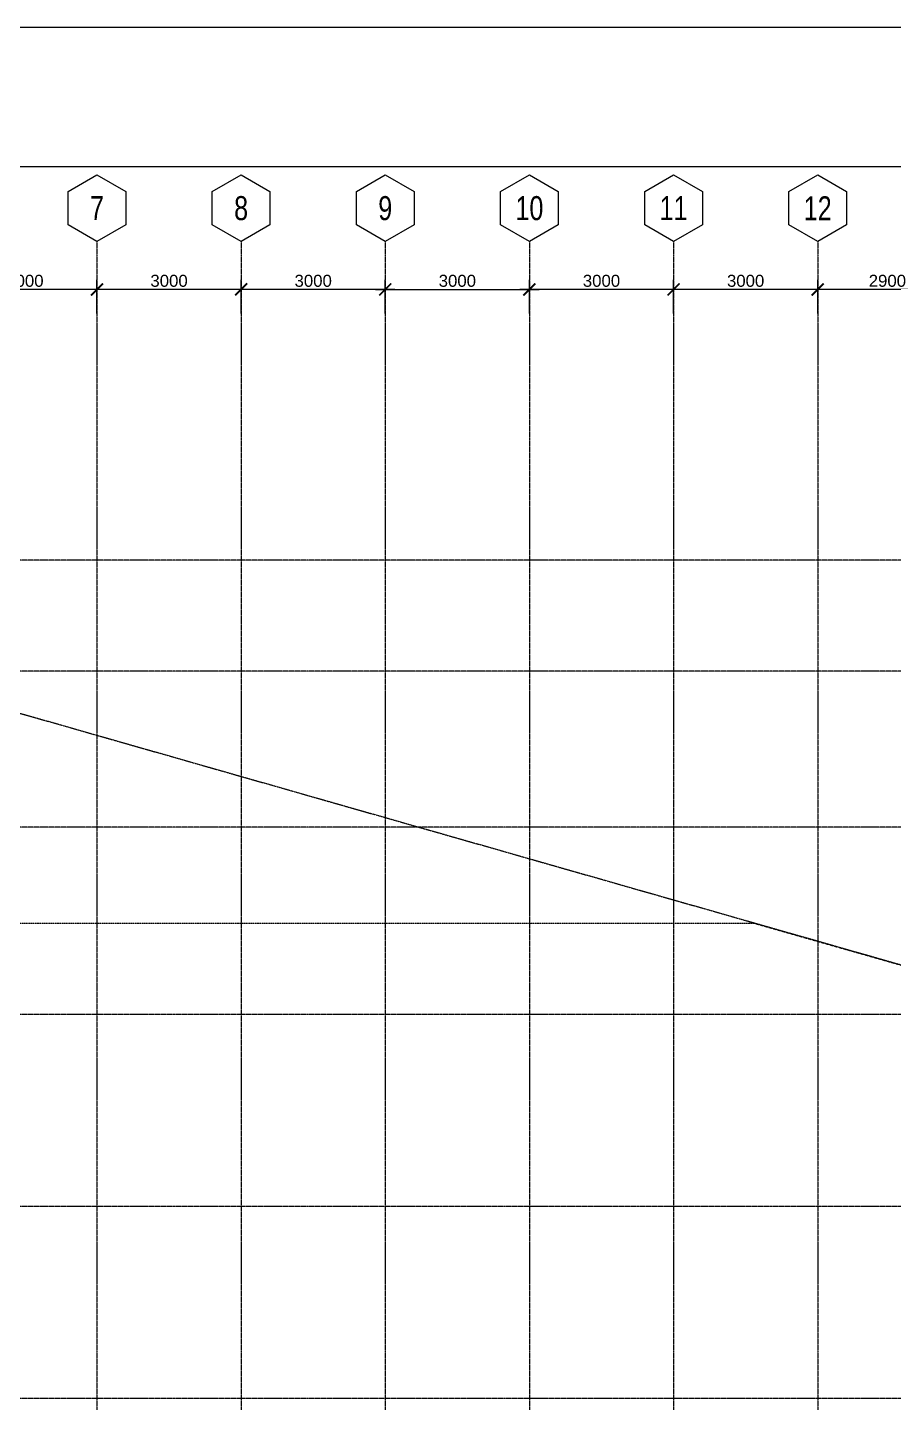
# Model space of a CAD drawing. Header units: inches. Extents: x -189245 to 740841, y -215444 to 469401.
# Drawn here: x -26388 to -8365, y -107064 to -78428 of the extents above; entities that cross this region are included whole.
import ezdxf
from ezdxf.enums import TextEntityAlignment as Align

# ---------------------------------------------------------------- set-up
doc = ezdxf.new("R2010")
doc.units = ezdxf.units.IN
doc.header["$LTSCALE"] = 10
doc.header["$MEASUREMENT"] = 0
doc.linetypes.add('GRID NORMAL$0$GRID BASEMENT$0$GRID GROUND$0$GRID$0$$0$PHANTOM', pattern=[2.5, 1.25, -0.25, 0.25, -0.25, 0.25, -0.25])
doc.linetypes.add('HIDDEN', pattern=[0.375, 0.25, -0.125])
for name, color, linetype in [('3', 252, 'Continuous'), ('a-dim', 8, 'Continuous'), ('A-GRID', 8, 'Continuous'), ('COLUMN', 6, 'Continuous'), ('GRID BASEMENT$0$A-PROPERTY LINE', 1, 'Continuous')]:
    doc.layers.add(name, color=color, linetype=linetype)
doc.layers.add('DEFPOINT', color=7, linetype='Continuous', plot=False)
doc.styles.add('GRID NORMAL$0$GRID BASEMENT$0$GRID GROUND$0$GRID$0$Standard', font='ARIAL.TTF')
doc.dimstyles.new('GRID NORMAL$0$GRID BASEMENT$0$GRID GROUND$0$GRID$0$Standard', dxfattribs={"dimtxt": 250, "dimasz": 0.18, "dimexe": 0.18, "dimexo": 0.0625, "dimgap": 50, "dimtad": 1, "dimdec": 0, "dimzin": 0, "dimdsep": 46, "dimtxsty": 'GRID NORMAL$0$GRID BASEMENT$0$GRID GROUND$0$GRID$0$Standard', "dimcen": 0.09, "dimadec": 0, "dimazin": 0, "dimtfac": 1, "dimtdec": 0, "dimtofl": 0, "dimtmove": 0, "dimatfit": 3, "dimfxl": 1, "dimtolj": 1, "dimtzin": 0, "dimarcsym": 0})

# ---------------------------------------------------------------- blocks, each defined once
blk = doc.blocks.new('GRID NORMAL$0$GRID BASEMENT$0$GRID GROUND$0$GRID$0$$0$GRID-V')
at = {"color": 3}
blk.add_lwpolyline([(6, 10.39), (0, 13.86), (-6, 10.39), (-6, 3.46), (0, 0), (6, 3.46)], close=True, dxfattribs=at)
at = {"color": 6, "style": 'GRID NORMAL$0$GRID BASEMENT$0$GRID GROUND$0$GRID$0$Standard', "width": 0.75}
blk.add_attdef('V', text='', height=5, dxfattribs=at).set_placement((0, 6.93), align=Align.MIDDLE)
blk = doc.blocks.new('GRID NORMAL$0$GRID BASEMENT$0$GRID GROUND$0$GRID$0$_ARCHTICK')
at = {"color": 0, "linetype": 'ByBlock', "ltscale": 20, "const_width": 0.15}
blk.add_lwpolyline([(-0.5, -0.5), (0.5, 0.5)], dxfattribs=at)
blk = doc.blocks.new('*D270')
at = {"layer": 'a-dim', "color": 0, "lineweight": -2, "ltscale": 500}
for p, q in [((-6842, -83883), (-10142, -83883)), ((-9942, -84383), (-9942, -83683)), ((-7042, -84383), (-7042, -83683))]:
    blk.add_line(p, q, dxfattribs=at)
at = {"layer": 'Defpoints', "color": 0, "ltscale": 500}
for p in [(-9942, -83883), (-9942, -84383), (-7042, -84383)]:
    blk.add_point(p, dxfattribs=at)
at = {"layer": 'a-dim', "color": 0, "lineweight": -2, "ltscale": 500, "xscale": 250, "yscale": 250, "zscale": 250, "rotation": 180}
blk.add_blockref('GRID NORMAL$0$GRID BASEMENT$0$GRID GROUND$0$GRID$0$_ARCHTICK', (-9942, -83883), dxfattribs=at)
at = {"layer": 'a-dim', "color": 0, "lineweight": -2, "ltscale": 500, "xscale": 250, "yscale": 250, "zscale": 250}
blk.add_blockref('GRID NORMAL$0$GRID BASEMENT$0$GRID GROUND$0$GRID$0$_ARCHTICK', (-7042, -83883), dxfattribs=at)
at = {"layer": 'a-dim', "color": 3, "ltscale": 500, "insert": (-8492, -83705), "char_height": 250, "attachment_point": 5, "style": 'GRID NORMAL$0$GRID BASEMENT$0$GRID GROUND$0$GRID$0$Standard'}
blk.add_mtext('\\A1;2900', dxfattribs=at)
blk = doc.blocks.new('*D271')
at = {"layer": 'a-dim', "color": 0, "lineweight": -2, "ltscale": 500}
for p, q in [((-12742, -83883), (-16142, -83883)), ((-15942, -84383), (-15942, -83683)), ((-12942, -84383), (-12942, -83683))]:
    blk.add_line(p, q, dxfattribs=at)
at = {"layer": 'Defpoints', "color": 0, "ltscale": 500}
for p in [(-15942, -83883), (-15942, -84383), (-12942, -84383)]:
    blk.add_point(p, dxfattribs=at)
at = {"layer": 'a-dim', "color": 0, "lineweight": -2, "ltscale": 500, "xscale": 250, "yscale": 250, "zscale": 250, "rotation": 180}
blk.add_blockref('GRID NORMAL$0$GRID BASEMENT$0$GRID GROUND$0$GRID$0$_ARCHTICK', (-15942, -83883), dxfattribs=at)
at = {"layer": 'a-dim', "color": 0, "lineweight": -2, "ltscale": 500, "xscale": 250, "yscale": 250, "zscale": 250}
blk.add_blockref('GRID NORMAL$0$GRID BASEMENT$0$GRID GROUND$0$GRID$0$_ARCHTICK', (-12942, -83883), dxfattribs=at)
at = {"layer": 'a-dim', "color": 3, "ltscale": 500, "insert": (-14442, -83705), "char_height": 250, "attachment_point": 5, "style": 'GRID NORMAL$0$GRID BASEMENT$0$GRID GROUND$0$GRID$0$Standard'}
blk.add_mtext('\\A1;3000', dxfattribs=at)
blk = doc.blocks.new('*D272')
at = {"layer": 'a-dim', "color": 0, "lineweight": -2, "ltscale": 500}
for p, q in [((-24742, -83883), (-28142, -83883)), ((-27942, -84383), (-27942, -83683)), ((-24942, -84383), (-24942, -83683))]:
    blk.add_line(p, q, dxfattribs=at)
at = {"layer": 'Defpoints', "color": 0, "ltscale": 500}
for p in [(-27942, -83883), (-27942, -84383), (-24942, -84383)]:
    blk.add_point(p, dxfattribs=at)
at = {"layer": 'a-dim', "color": 0, "lineweight": -2, "ltscale": 500, "xscale": 250, "yscale": 250, "zscale": 250, "rotation": 180}
blk.add_blockref('GRID NORMAL$0$GRID BASEMENT$0$GRID GROUND$0$GRID$0$_ARCHTICK', (-27942, -83883), dxfattribs=at)
at = {"layer": 'a-dim', "color": 0, "lineweight": -2, "ltscale": 500, "xscale": 250, "yscale": 250, "zscale": 250}
blk.add_blockref('GRID NORMAL$0$GRID BASEMENT$0$GRID GROUND$0$GRID$0$_ARCHTICK', (-24942, -83883), dxfattribs=at)
at = {"layer": 'a-dim', "color": 3, "ltscale": 500, "insert": (-26442, -83705), "char_height": 250, "attachment_point": 5, "style": 'GRID NORMAL$0$GRID BASEMENT$0$GRID GROUND$0$GRID$0$Standard'}
blk.add_mtext('\\A1;3000', dxfattribs=at)
blk = doc.blocks.new('*D273')
at = {"layer": 'a-dim', "color": 0, "lineweight": -2, "ltscale": 500}
for p, q in [((-9742, -83883), (-13142, -83883)), ((-12942, -84383), (-12942, -83683)), ((-9942, -84383), (-9942, -83683))]:
    blk.add_line(p, q, dxfattribs=at)
at = {"layer": 'Defpoints', "color": 0, "ltscale": 500}
for p in [(-12942, -83883), (-12942, -84383), (-9942, -84383)]:
    blk.add_point(p, dxfattribs=at)
at = {"layer": 'a-dim', "color": 0, "lineweight": -2, "ltscale": 500, "xscale": 250, "yscale": 250, "zscale": 250, "rotation": 180}
blk.add_blockref('GRID NORMAL$0$GRID BASEMENT$0$GRID GROUND$0$GRID$0$_ARCHTICK', (-12942, -83883), dxfattribs=at)
at = {"layer": 'a-dim', "color": 0, "lineweight": -2, "ltscale": 500, "xscale": 250, "yscale": 250, "zscale": 250}
blk.add_blockref('GRID NORMAL$0$GRID BASEMENT$0$GRID GROUND$0$GRID$0$_ARCHTICK', (-9942, -83883), dxfattribs=at)
at = {"layer": 'a-dim', "color": 3, "ltscale": 500, "insert": (-11442, -83705), "char_height": 250, "attachment_point": 5, "style": 'GRID NORMAL$0$GRID BASEMENT$0$GRID GROUND$0$GRID$0$Standard'}
blk.add_mtext('\\A1;3000', dxfattribs=at)
blk = doc.blocks.new('*D274')
at = {"layer": 'a-dim', "color": 0, "lineweight": -2, "ltscale": 500}
for p, q in [((-18742, -83883), (-22142, -83883)), ((-21942, -84383), (-21942, -83683)), ((-18942, -84383), (-18942, -83683))]:
    blk.add_line(p, q, dxfattribs=at)
at = {"layer": 'Defpoints', "color": 0, "ltscale": 500}
for p in [(-21942, -83883), (-21942, -84383), (-18942, -84383)]:
    blk.add_point(p, dxfattribs=at)
at = {"layer": 'a-dim', "color": 0, "lineweight": -2, "ltscale": 500, "xscale": 250, "yscale": 250, "zscale": 250, "rotation": 180}
blk.add_blockref('GRID NORMAL$0$GRID BASEMENT$0$GRID GROUND$0$GRID$0$_ARCHTICK', (-21942, -83883), dxfattribs=at)
at = {"layer": 'a-dim', "color": 0, "lineweight": -2, "ltscale": 500, "xscale": 250, "yscale": 250, "zscale": 250}
blk.add_blockref('GRID NORMAL$0$GRID BASEMENT$0$GRID GROUND$0$GRID$0$_ARCHTICK', (-18942, -83883), dxfattribs=at)
at = {"layer": 'a-dim', "color": 3, "ltscale": 500, "insert": (-20442, -83705), "char_height": 250, "attachment_point": 5, "style": 'GRID NORMAL$0$GRID BASEMENT$0$GRID GROUND$0$GRID$0$Standard'}
blk.add_mtext('\\A1;3000', dxfattribs=at)
blk = doc.blocks.new('*D275')
at = {"layer": 'a-dim', "color": 0, "lineweight": -2, "ltscale": 500}
for p, q in [((-21742, -83883), (-25142, -83883)), ((-24942, -84383), (-24942, -83683)), ((-21942, -84383), (-21942, -83683))]:
    blk.add_line(p, q, dxfattribs=at)
at = {"layer": 'Defpoints', "color": 0, "ltscale": 500}
for p in [(-24942, -83883), (-24942, -84383), (-21942, -84383)]:
    blk.add_point(p, dxfattribs=at)
at = {"layer": 'a-dim', "color": 0, "lineweight": -2, "ltscale": 500, "xscale": 250, "yscale": 250, "zscale": 250, "rotation": 180}
blk.add_blockref('GRID NORMAL$0$GRID BASEMENT$0$GRID GROUND$0$GRID$0$_ARCHTICK', (-24942, -83883), dxfattribs=at)
at = {"layer": 'a-dim', "color": 0, "lineweight": -2, "ltscale": 500, "xscale": 250, "yscale": 250, "zscale": 250}
blk.add_blockref('GRID NORMAL$0$GRID BASEMENT$0$GRID GROUND$0$GRID$0$_ARCHTICK', (-21942, -83883), dxfattribs=at)
at = {"layer": 'a-dim', "color": 3, "ltscale": 500, "insert": (-23442, -83705), "char_height": 250, "attachment_point": 5, "style": 'GRID NORMAL$0$GRID BASEMENT$0$GRID GROUND$0$GRID$0$Standard'}
blk.add_mtext('\\A1;3000', dxfattribs=at)
blk = doc.blocks.new('*D279')
at = {"layer": 'a-dim', "color": 0, "lineweight": -2, "ltscale": 500}
for p, q in [((-19142, -83883), (-15742, -83883)), ((-18942, -84383), (-18942, -83683)), ((-15942, -84383), (-15942, -83683))]:
    blk.add_line(p, q, dxfattribs=at)
at = {"layer": 'Defpoints', "color": 0, "ltscale": 500}
for p in [(-15942, -83883), (-18942, -84383), (-15942, -84383)]:
    blk.add_point(p, dxfattribs=at)
at = {"layer": 'a-dim', "color": 0, "lineweight": -2, "ltscale": 500, "xscale": 250, "yscale": 250, "zscale": 250, "rotation": 180}
blk.add_blockref('GRID NORMAL$0$GRID BASEMENT$0$GRID GROUND$0$GRID$0$_ARCHTICK', (-18942, -83883), dxfattribs=at)
at = {"layer": 'a-dim', "color": 0, "lineweight": -2, "ltscale": 500, "xscale": 250, "yscale": 250, "zscale": 250}
blk.add_blockref('GRID NORMAL$0$GRID BASEMENT$0$GRID GROUND$0$GRID$0$_ARCHTICK', (-15942, -83883), dxfattribs=at)
at = {"layer": 'a-dim', "color": 3, "ltscale": 500, "insert": (-17442, -83705), "char_height": 250, "attachment_point": 5, "style": 'GRID NORMAL$0$GRID BASEMENT$0$GRID GROUND$0$GRID$0$Standard'}
blk.add_mtext('\\A1;3000', dxfattribs=at)

msp = doc.modelspace()

# ---------------------------------------------------------------- hatches: boundary and pattern name
at = {"layer": 'COLUMN'}
h = msp.add_hatch(color=253, dxfattribs=at)
h.paths.add_polyline_path([(-43716.96423, -115430.85693), (-43716.96423, -116530.85693), (-43016.96423, -116530.85693), (-43016.96423, -115430.85693)])
h.paths.add_polyline_path([(-37042.0004, -128580.85704), (-35942.00081, -128580.85693), (-35942.00053, -129380.85693), (-37042.0004, -129380.85704)])
h.paths.add_polyline_path([(-43717.0004, -124630.85693), (-42717.0004, -124630.85693), (-42717.0004, -125330.85693), (-43717.0004, -125330.85693)])
h.paths.add_polyline_path([(-43717.0004, -107330.85693), (-42717.0004, -107330.85693), (-42717.0004, -106630.85693), (-43717.0004, -106630.85693)])
h.paths.add_polyline_path([(-43717.0004, -99330.85985), (-42817.0004, -99330.85985), (-42817.0004, -98630.85985), (-43717.0004, -98630.85985)])
h.paths.add_polyline_path([(-43717.0004, -95230.85693), (-42917.0004, -95230.85693), (-42917.0004, -94530.85693), (-43717.0004, -94530.85693)])
h.paths.add_polyline_path([(-22292.0004, -117730.85693), (-21592.0004, -117730.85693), (-21592.0004, -116730.85693), (-22292.0004, -116730.85693)])
h.paths.add_polyline_path([(-10292.0004, -117730.85693), (-9592.0004, -117730.85693), (-9592.0004, -116730.85693), (-10292.0004, -116730.85693)])
h.paths.add_polyline_path([(-13291.64226, -110230.85693), (-12591.64226, -110230.85693), (-12591.64226, -109230.85693), (-13291.64226, -109230.85693)])
h.paths.add_polyline_path([(-16292.0004, -117730.85693), (-15592.0004, -117730.85693), (-15592.0004, -116730.85693), (-16292.0004, -116730.85693)])
h.paths.add_polyline_path([(-37042.0004, -102580.85693), (-35942.00081, -102580.85683), (-35942.00053, -103380.85683), (-37042.0004, -103380.85693)])
h.paths.add_polyline_path([(-32667.0004, -103330.85693), (-31867.0004, -103330.85693), (-31867.0004, -102630.85693), (-32667.0004, -102630.85693)])
h.paths.add_polyline_path([(-32667.0004, -129330.85693), (-31867.0004, -129330.85693), (-31867.0004, -128630.85693), (-32667.0004, -128630.85693)])
h.paths.add_polyline_path([(-19292.0004, -110230.85693), (-18592.0004, -110230.85693), (-18592.0004, -109230.85693), (-19292.0004, -109230.85693)])
h.paths.add_polyline_path([(-25292.0004, -110230.85693), (-24592.0004, -110230.85693), (-24592.0004, -109230.85693), (-25292.0004, -109230.85693)])
h.paths.add_polyline_path([(-28292.00041, -117730.85693), (-27592.00041, -117730.85693), (-27592.00041, -116730.85693), (-28292.00041, -116730.85693)])
h.paths.add_polyline_path([(-10292.0004, -122730.85693), (-9592.0004, -122730.85693), (-9592.0004, -121730.85693), (-10292.0004, -121730.85693)])
h.paths.add_polyline_path([(-16292.0004, -122730.85693), (-15592.0004, -122730.85693), (-15592.0004, -121730.85693), (-16292.0004, -121730.85693)])
h.paths.add_polyline_path([(-22292.0004, -122730.85693), (-21592.0004, -122730.85693), (-21592.0004, -121730.85693), (-22292.0004, -121730.85693)])
h.paths.add_polyline_path([(-28292.00041, -122730.85693), (-27592.00041, -122730.85693), (-27592.00041, -121730.85693), (-28292.00041, -121730.85693)])
h.paths.add_polyline_path([(-32667.0004, -109930.85693), (-31867.0004, -109930.85693), (-31867.0004, -109230.85693), (-32667.0004, -109230.85693)])
h.paths.add_polyline_path([(-43717.0004, -132626.32537), (-42817.0004, -132626.32537), (-42817.0004, -133326.32537), (-43717.0004, -133326.32537)])
h.paths.add_polyline_path([(-43717.0004, -136730.85693), (-42917.0004, -136730.85693), (-42917.0004, -137430.85693), (-43717.0004, -137430.85693)])
h.paths.add_polyline_path([(-32667.0004, -122030.85693), (-32667.0004, -122730.85693), (-31867.0004, -122730.85693), (-31867.0004, -122030.85693)])
edge = h.paths.add_edge_path()
edge.add_line((-32666.24158, -109880.85693), (-32667.0004, -109230.85693))
edge.add_line((-32667.0004, -109230.85693), (-31867.0004, -109230.85693))

# ---------------------------------------------------------------- linework, layer by layer
at = {"layer": '3', "color": 251, "linetype": 'GRID NORMAL$0$GRID BASEMENT$0$GRID GROUND$0$GRID$0$$0$PHANTOM', "flags": 128}
msp.add_lwpolyline([(7365.33214, -102410.09833), (6901.34932, -111087.70284), (7283.00817, -123191.68716), (8258.22275, -131262.98548), (-46405.56199, -144611.52616), (-47662.69608, -137766.00106), (-48617.76909, -130468.23184), (-49198.13495, -123131.14962), (-49401.71809, -115793.97347), (-49225.53343, -108466.09117), (-48670.94761, -101137.04386), (-47743.29586, -93855.89956), (-46509.51481, -87006.12699), (7384.28652, -102402.90192)], dxfattribs=at)
at = {"layer": 'A-GRID', "linetype": 'GRID NORMAL$0$GRID BASEMENT$0$GRID GROUND$0$GRID$0$$0$PHANTOM'}
for p, q in [((-24942.0004, -82882.74088), (-24942.0004, -143550.89361)), ((-21942.0004, -82882.74088), (-21942.0004, -143550.89361)), ((-18942.0004, -82882.74088), (-18942.0004, -143550.89361)), ((-15942.0004, -82882.74088), (-15942.0004, -143550.89361)), ((-12942.0004, -82882.74088), (-12942.0004, -143550.89361)), ((-9942.0004, -82882.74088), (-9942.0004, -143550.89361)), ((8258.22275, -89518.32359), (-53786.76847, -89518.32359)), ((8258.22275, -91830.8569), (-53786.76847, -91830.8569)), ((8258.22275, -95080.8569), (-53786.76847, -95080.8569)), ((8258.22275, -98980.8569), (-53786.76847, -98980.8569)), ((8258.22275, -102980.8569), (-53786.76847, -102980.8569)), ((8258.22275, -106980.8569), (-53786.76847, -106980.8569)), ((8258.22275, -106980.8569), (-53786.76847, -106980.8569))]:
    msp.add_line(p, q, dxfattribs=at)
at = {"layer": 'DEFPOINT', "color": 2}
msp.add_lwpolyline([(-74245.06827, -152678.22268), (30754.93173, -152678.22268), (30754.93173, -78428.22268), (-74245.06827, -78428.22268)], close=True, dxfattribs=at)
at = {"layer": 'DEFPOINT', "color": 5}
msp.add_lwpolyline([(-68152.06827, -149778.22268), (27047.93173, -149778.22268), (27047.93173, -81328.22268), (-68152.06827, -81328.22268)], close=True, dxfattribs=at)
at = {"layer": 'GRID BASEMENT$0$A-PROPERTY LINE', "color": 1, "linetype": 'HIDDEN'}
msp.add_lwpolyline([(-43717.0004, -89518.79126), (-38342.0004, -89518.79126), (-38342.0004, -91831.32457), (-31867.0004, -91831.32457), (-31867.0004, -97076.80066), (-11264.3244, -97080.90288), (3757.99972, -101368.31882), (3757.36711, -128186.90482), (-6553.54801, -130613.12376), (-6553.54801, -134881.32457), (-31866.69897, -134876.80066), (-31867.0004, -140131.32457), (-38342.0004, -140131.32457), (-38342.0004, -142444.32359), (-43717.0004, -142444.34172), (-43717.0004, -136831.32457), (-44908.21835, -136831.32457, -0.0757802204), (-44713.78319, -95131.32457), (-43717.0004, -95131.32457), (-43717.0004, -89518.79126)], format="xyb", dxfattribs=at)

# ---------------------------------------------------------------- block references
at = {"layer": 'A-GRID'}
ref = msp.add_blockref('GRID NORMAL$0$GRID BASEMENT$0$GRID GROUND$0$GRID$0$$0$GRID-V', (-24942.0004, -82882.74088), dxfattribs=dict(at, xscale=-100, yscale=100, zscale=100))
ref.add_attrib('V', '7', dxfattribs={"layer": '0', "color": 6, "height": 500, "style": 'GRID NORMAL$0$GRID BASEMENT$0$GRID GROUND$0$GRID$0$Standard', "width": 0.75}).set_placement((-24942.0004, -82189.92056), align=Align.MIDDLE)
ref = msp.add_blockref('GRID NORMAL$0$GRID BASEMENT$0$GRID GROUND$0$GRID$0$$0$GRID-V', (-21942.0004, -82882.74088), dxfattribs=dict(at, xscale=-100, yscale=100, zscale=100))
ref.add_attrib('V', '8', dxfattribs={"layer": '0', "color": 6, "height": 500, "style": 'GRID NORMAL$0$GRID BASEMENT$0$GRID GROUND$0$GRID$0$Standard', "width": 0.75}).set_placement((-21942.0004, -82189.92056), align=Align.MIDDLE)
ref = msp.add_blockref('GRID NORMAL$0$GRID BASEMENT$0$GRID GROUND$0$GRID$0$$0$GRID-V', (-18942.0004, -82882.74088), dxfattribs=dict(at, xscale=-100, yscale=100, zscale=100))
ref.add_attrib('V', '9', dxfattribs={"layer": '0', "color": 6, "height": 500, "style": 'GRID NORMAL$0$GRID BASEMENT$0$GRID GROUND$0$GRID$0$Standard', "width": 0.75}).set_placement((-18942.0004, -82189.92056), align=Align.MIDDLE)
ref = msp.add_blockref('GRID NORMAL$0$GRID BASEMENT$0$GRID GROUND$0$GRID$0$$0$GRID-V', (-15942.0004, -82882.74088), dxfattribs=dict(at, xscale=-100, yscale=100, zscale=100))
ref.add_attrib('V', '10', dxfattribs={"layer": '0', "color": 6, "height": 500, "style": 'GRID NORMAL$0$GRID BASEMENT$0$GRID GROUND$0$GRID$0$Standard', "width": 0.75}).set_placement((-15942.0004, -82189.92056), align=Align.MIDDLE)
ref = msp.add_blockref('GRID NORMAL$0$GRID BASEMENT$0$GRID GROUND$0$GRID$0$$0$GRID-V', (-12942.0004, -82882.74088), dxfattribs=dict(at, xscale=-100, yscale=100, zscale=100))
ref.add_attrib('V', '11', dxfattribs={"layer": '0', "color": 6, "height": 500, "style": 'GRID NORMAL$0$GRID BASEMENT$0$GRID GROUND$0$GRID$0$Standard', "width": 0.75}).set_placement((-12942.0004, -82189.92056), align=Align.MIDDLE)
ref = msp.add_blockref('GRID NORMAL$0$GRID BASEMENT$0$GRID GROUND$0$GRID$0$$0$GRID-V', (-9942.0004, -82882.74088), dxfattribs=dict(at, xscale=-100, yscale=100, zscale=100))
ref.add_attrib('V', '12', dxfattribs={"layer": '0', "color": 6, "height": 500, "style": 'GRID NORMAL$0$GRID BASEMENT$0$GRID GROUND$0$GRID$0$Standard', "width": 0.75}).set_placement((-9942.0004, -82189.92056), align=Align.MIDDLE)

# ---------------------------------------------------------------- dimensions: what is measured, and where the dimension line sits
at = {"layer": 'a-dim', "ltscale": 500}
for base, p1, p2, picture, middle in [((-27942.0004, -83882.74088), (-24942.0004, -84382.74088), (-27942.0004, -84382.74088), '*D272', (-26442.0004, -83705.01237)), ((-24942.0004, -83882.74088), (-21942.0004, -84382.67838), (-24942.0004, -84382.67838), '*D275', (-23442.0004, -83705.01237)), ((-21942.0004, -83882.74088), (-18942.0004, -84382.74088), (-21942.0004, -84382.67838), '*D274', (-20442.0004, -83705.01237)), ((-15942.0004, -83882.74088), (-18942.0004, -84382.74088), (-15942.0004, -84382.67838), '*D279', (-17442.0004, -83705.01237)), ((-15942.0004, -83882.74088), (-12942.0004, -84382.73072), (-15942.0004, -84382.74088), '*D271', (-14442.0004, -83705.01237)), ((-12942.0004, -83882.74088), (-9942.0004, -84382.74088), (-12942.0004, -84382.73072), '*D273', (-11442.0004, -83705.01237)), ((-9942.0004, -83882.74088), (-7042.0004, -84382.74088), (-9942.0004, -84382.74088), '*D270', (-8492.0004, -83705.09763))]:
    dim = msp.add_linear_dim(base=base, p1=p1, p2=p2, angle=180, dimstyle='GRID NORMAL$0$GRID BASEMENT$0$GRID GROUND$0$GRID$0$Standard', override={"dimasz": 250, "dimexe": 200, "dimblk1": 'GRID NORMAL$0$GRID BASEMENT$0$GRID GROUND$0$GRID$0$_ARCHTICK', "dimblk2": 'GRID NORMAL$0$GRID BASEMENT$0$GRID GROUND$0$GRID$0$_ARCHTICK', "dimsah": 1, "dimdle": 200, "dimclrt": 3}, dxfattribs=at)
    dim.commit()
    dim.dimension.update_dxf_attribs({"geometry": picture, "text_midpoint": middle})

doc.saveas('drawing.dxf')
